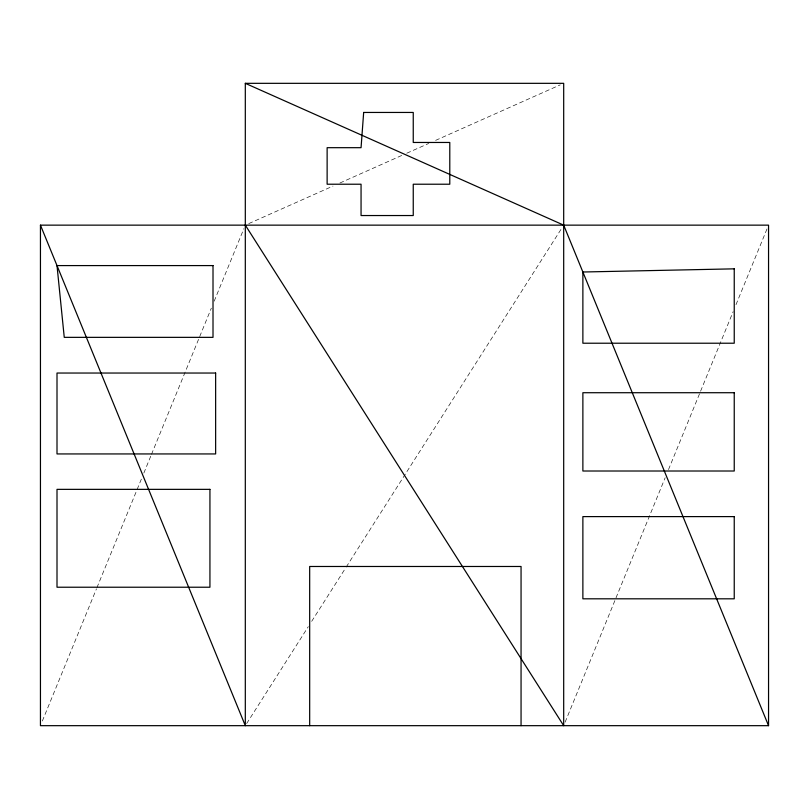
<?xml version="1.0" encoding="UTF-8"?>
<svg xmlns="http://www.w3.org/2000/svg" width="809" height="809" viewBox="0 0 809 809"><rect width="100%" height="100%" fill="white"/><g stroke="black" fill="none" stroke-linecap="round" stroke-linejoin="round"><path stroke-width="0.61" stroke-dasharray="4.04 3.03" d="M42.361 720.991L96.453 588.851M96.928 587.678L136.66 490.608M137.136 489.445L141.919 477.745M143.84 473.073L151.02 455.528M151.495 454.355L211.321 308.178M214.193 301.16L243.873 228.654M565.127 722.164L665.16 477.745M668.517 469.564L700.109 392.375M700.584 391.212L733.126 311.687M735.998 304.669L767.589 227.481M246.664 723.539L308.31 626.631M311.698 621.312L345.564 568.06M346.242 566.998L562.336 227.278M248.767 223.608L332.974 186.09M339.901 183.016L402.194 155.267M406.806 153.204L428.73 143.446M435.647 140.362L560.232 84.864"/><path stroke-width="1.21" d="M40.45 225.145L40.45 725.673L768.55 725.673L768.55 225.145L40.45 225.145L245.309 725.673L245.309 83.327L563.691 83.327L563.691 725.673L245.309 225.145M245.309 83.327L563.691 225.145L768.55 725.673M521.057 725.673L521.057 566.482L309.675 566.482L309.675 725.673M363.666 112.451L361.057 147.683L327.129 147.683L327.129 184.219L361.057 184.219L361.057 215.538L413.247 215.538L413.247 184.219L449.784 184.219L449.784 142.465L413.247 142.465L413.247 112.451L363.666 112.451M734.238 268.841L582.874 272.006L582.874 343.218L734.238 343.218L734.238 268.841M213.01 265.585L57.004 265.585L64.255 337.353L213.01 337.353L213.01 265.585M215.639 373.04L57.004 373.04L57.004 453.94L215.639 453.94L215.639 373.04M734.238 392.719L582.874 392.719L582.874 471.01L734.238 471.01L734.238 392.719M209.935 489.354L57.004 489.354L57.004 587.223L209.935 587.223L209.935 489.354M734.238 516.607L582.874 516.607L582.874 598.812L734.238 598.812L734.238 516.607"/></g></svg>
